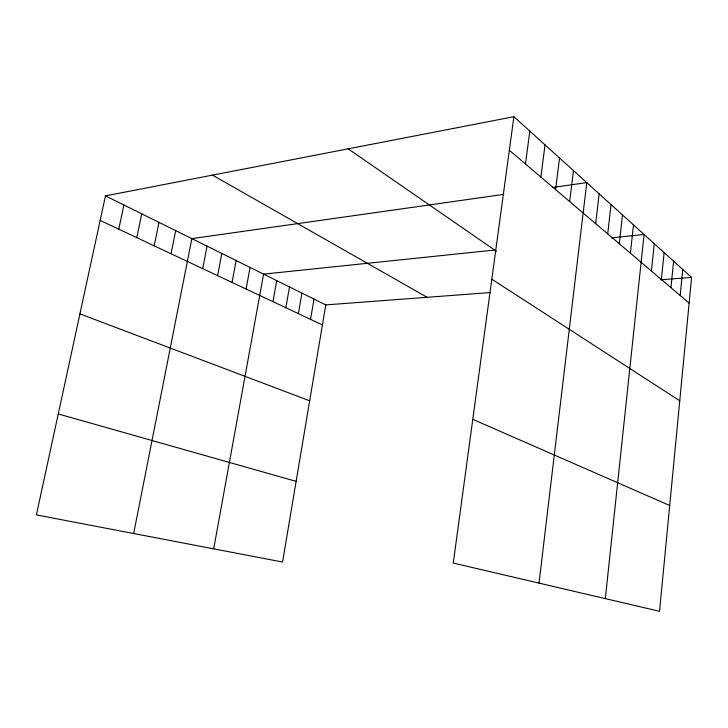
<?xml version="1.0" encoding="UTF-8"?>
<svg xmlns="http://www.w3.org/2000/svg" width="728" height="728" viewBox="0 0 728 728"><rect width="100%" height="100%" fill="white"/><g stroke="black" fill="none" stroke-linecap="round" stroke-linejoin="round"><path stroke-width="1.09" d="M513.895 116.708L691.6 277.45L659.541 611.293L453.262 563.072L513.895 116.708L105.478 195.877L36.4 514.905L282.564 562.025L325.789 304.905L105.478 195.877M680.207 295.504L682.755 269.451M670.952 287.642L673.6 261.17M661.37 279.497L664.118 252.589M651.433 271.053L654.281 243.689M605.323 598.616L644.08 234.462L611.62 237.847M630.412 253.18L633.487 224.888M619.282 243.725L622.486 214.933M607.716 233.888L611.047 204.586M595.677 223.66L599.153 193.83M539.02 583.119L586.768 182.619L552.561 187.469M569.669 201.556L573.455 170.579M555.601 189.589L559.559 158.012M540.886 177.077L545.026 144.863M525.48 163.991L529.82 131.113M310.556 319.346L314.023 299.081M298.371 313.622L301.929 293.093M285.84 307.726L289.498 286.941M272.964 301.674L276.722 280.617M213.704 548.839L263.582 274.119L494.64 250.041M246.082 289.034L250.068 267.431M232.041 282.437L236.154 260.542M217.59 275.639L221.822 253.453M202.703 268.641L207.061 246.146M133.67 533.524L191.855 238.62L503.822 194.385M171.035 253.754L175.685 230.621M154.19 245.837L158.986 222.358M136.773 237.646L141.742 213.823M118.773 229.184L123.915 205.005M325.789 304.905L490.208 292.565M660.505 279.779L691.6 277.45M58.258 413.932L296.123 481.363M79.925 313.886L309.673 400.791M472.79 419.346L669.705 505.505M100.155 220.429L322.422 324.925M212.531 175.13L427.072 297.297M491.828 279.188L679.752 400.8M348.166 148.831L496.441 251.287M509.336 150.268L689.134 303.103"/></g></svg>
